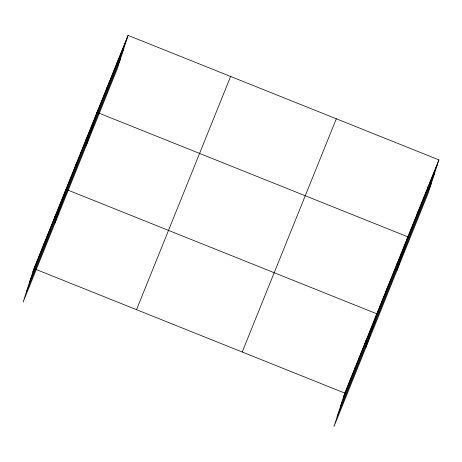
<?xml version="1.0" encoding="UTF-8"?>
<svg xmlns="http://www.w3.org/2000/svg" width="462" height="462" viewBox="0 0 462 462"><rect width="100%" height="100%" fill="white"/><g stroke="black" fill="none" stroke-linecap="round" stroke-linejoin="round"><path stroke-width="0.69" d="M43.503 245.559L44.595 242.169M54.164 219.127L55.261 215.737M55.099 222.834L65.927 189.305M75.185 167.042L76.282 163.652M85.539 141.389L86.631 137.994M86.157 145.871L96.985 112.341M106.243 90.078L107.34 86.689M116.597 64.426L117.689 61.03M128.043 35.378L117.215 68.907L23.1 302.125L33.928 268.601L128.043 35.378L438.9 159.875L428.072 193.399L333.957 426.622L344.785 393.093L438.9 159.875M354.36 370.05L355.451 366.661M365.026 343.618L366.118 340.228M365.956 347.326L376.784 313.796L67.902 190.096M386.041 291.534L387.139 288.144M396.396 265.881L397.487 262.491M397.014 270.362L407.842 236.833L98.96 113.132M417.099 214.57L418.197 211.18M427.454 188.918L428.545 185.528M32.837 271.991L126.946 38.768M29.62 281.935L123.735 48.718M26.311 292.18L120.426 58.963M136.515 309.684L230.625 76.461M242.203 352.009L336.319 118.792M343.693 396.483L437.803 163.265M340.477 406.427L434.592 173.21M337.168 416.678L431.283 183.454M35.903 269.386L344.785 393.093"/></g></svg>
